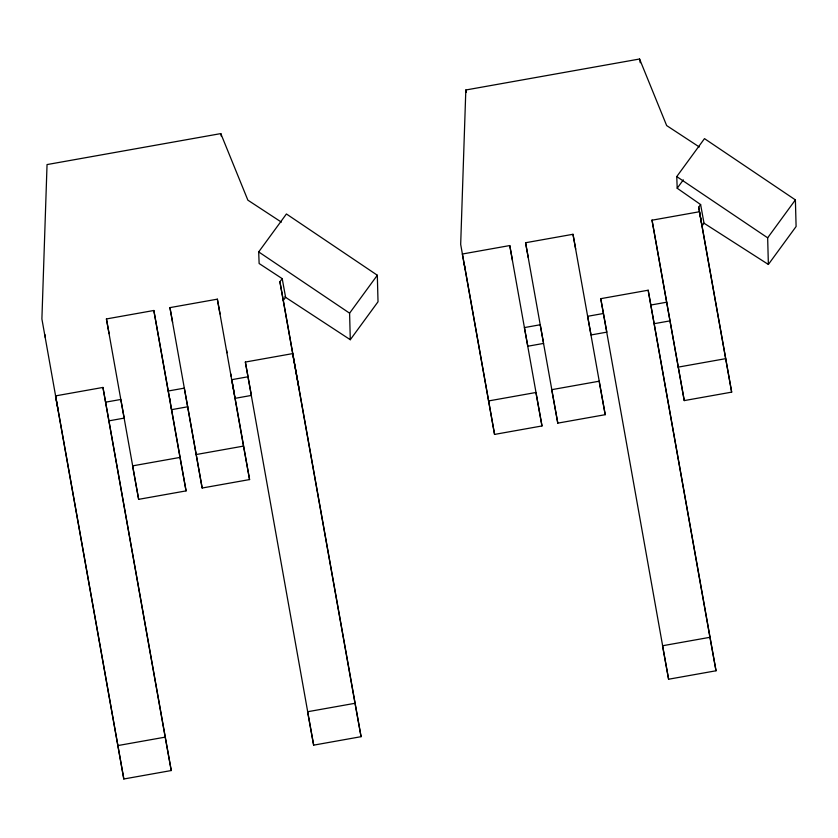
<?xml version="1.0" encoding="UTF-8"?>
<svg xmlns="http://www.w3.org/2000/svg" width="838" height="838" viewBox="0 0 838 838"><rect width="100%" height="100%" fill="white"/><g stroke="black" fill="none" stroke-linecap="round" stroke-linejoin="round"><path stroke-width="1.26" d="M45.294 337.609L45.378 335.001M699.301 146.975L666.66 125.574L639.572 59.006L465.823 89.991L460.68 244.382L494.567 434.419L541.987 425.955L509.766 245.555L462.346 254.019L465.038 268.83M361.073 736.686L355.008 703.292L307.577 711.745L313.653 745.15L361.073 736.686L283.296 300.433L285.601 297.301L282.207 278.645L259.131 263.52L258.691 251.913L286.418 213.973L377.32 275.231L378.022 301.774L350.294 339.715L284.847 296.851M350.294 339.715L349.593 313.171L377.32 275.231M676.758 176.577L704.486 138.626L795.388 199.884L796.1 226.511L768.373 264.452L704.014 223.212L700.62 204.556L677.198 188.246L676.758 176.577L767.66 237.824L768.373 264.452M677.198 188.246L683.316 179.866M767.66 237.824L795.388 199.884M355.008 703.292L279.913 281.778L282.207 278.645M702.139 226.553L698.693 207.196L700.62 204.556M702.087 225.841L704.014 223.212M281.379 222.122L247.87 200.156L220.792 133.598L47.043 164.573L41.9 318.964L123.825 778.994L171.245 770.541L102.948 387.439L55.528 395.892L123.825 778.994M572.993 234.284L605.214 414.684L557.794 423.138L525.573 242.737L572.993 234.284L575.685 249.096M652.027 220.195L699.447 211.742L731.668 392.142L684.248 400.595L652.027 220.195L684.248 400.595M171.162 407.111L186.067 490.89L138.647 499.343L106.426 318.943L153.846 310.489L171.612 409.656L187.702 406.786L202.157 488.02L249.577 479.566L234.902 397.076M202.157 488.02L169.936 307.619L217.356 299.166L220.027 313.894M313.653 745.15L245.356 362.047L292.64 353.615L298.705 386.999M668.598 679.23L600.752 298.674L648.172 290.22L716.019 670.777L668.598 679.23L662.512 645.763L709.933 637.309L716.019 670.777M105.63 402.167L120.808 399.464L124.192 418.11L109.024 420.833M168.228 391L184.318 388.141L187.702 406.786M248.038 376.775L231.738 379.677L235.122 398.333L251.421 395.421L245.356 362.047M603.444 313.485L587.637 316.303L591.031 334.959L606.838 332.141L600.752 298.674M650.864 305.032L666.671 302.214M543.611 343.412L527.804 346.23L524.41 327.585L540.217 324.756L543.38 342.166M654.258 323.678L670.065 320.86M488.491 400.952L535.911 392.498L541.987 425.955M678.172 367.128L725.593 358.674M186.067 490.89L179.992 457.422L132.572 465.876L138.647 499.343M196.082 454.552L243.502 446.099L249.577 479.566M117.76 745.59L165.18 737.136L171.245 770.541M258.691 251.913L349.593 313.171M639.572 59.006L640.253 62.735M605.214 414.684L599.139 381.217L551.718 389.68L557.794 423.138M525.573 242.737L528.265 257.559M509.766 245.555L512.458 260.377M465.823 89.991L466.284 92.473M279.913 281.778L283.296 300.433M220.792 133.598L221.242 136.081M169.936 307.619L172.607 322.358M106.426 318.943L109.097 333.681M55.528 395.892L58.21 410.62M698.693 207.196L731.668 392.142M648.172 290.22L709.933 637.309M464.074 263.027L494.567 434.419M226.574 350.263L227.025 352.788M230.775 373.874L231.236 376.451M232.377 382.893L232.87 385.679M233.299 388.057L233.75 390.634M234.001 392.006L234.451 394.53M217.356 299.166L243.502 446.099M169.559 398.092L170.02 400.669M153.846 310.489L179.992 457.422M102.948 387.439L165.18 737.136"/></g></svg>
